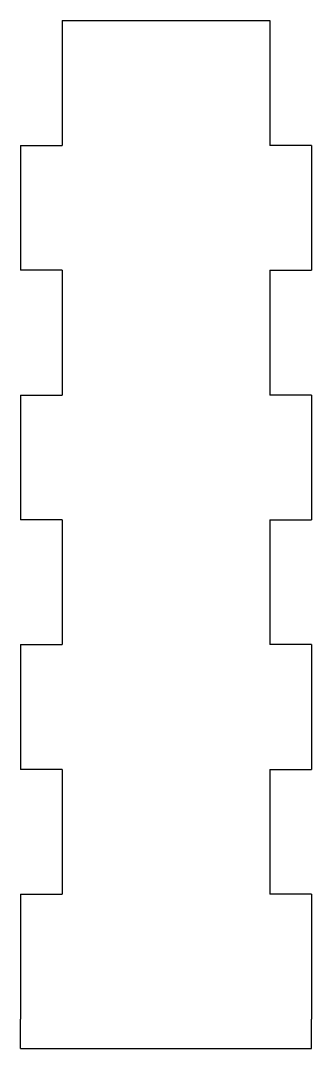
# Model space of a CAD drawing. Header units: inches. Extents: x 18 to 60, y 7 to 156.
import ezdxf

# ---------------------------------------------------------------- set-up
doc = ezdxf.new("R2010")
doc.units = ezdxf.units.IN
doc.header["$MEASUREMENT"] = 0

msp = doc.modelspace()

# ---------------------------------------------------------------- linework, layer by layer
for p, q in [((24.01, 155.7), (24.01, 137.7)), ((24.01, 155.7), (54.01, 155.7)), ((54.01, 155.7), (54.01, 137.7)), ((18.01, 137.7), (24.01, 137.7)), ((18.01, 137.7), (18.01, 119.7)), ((60.01, 137.7), (54.01, 137.7)), ((60.01, 137.7), (60.01, 119.7)), ((24.01, 119.7), (18.01, 119.7)), ((24.01, 119.7), (24.01, 101.7)), ((54.01, 119.7), (60.01, 119.7)), ((54.01, 119.7), (54.01, 101.7)), ((18.01, 101.7), (24.01, 101.7)), ((18.01, 101.7), (18.01, 83.7)), ((60.01, 101.7), (54.01, 101.7)), ((60.01, 101.7), (60.01, 83.7)), ((24.01, 83.7), (18.01, 83.7)), ((24.01, 83.7), (24.01, 65.7)), ((54.01, 83.7), (60.01, 83.7)), ((54.01, 83.7), (54.01, 65.7)), ((18.01, 65.7), (24.01, 65.7)), ((18.01, 65.7), (18.01, 47.7)), ((60.01, 65.7), (54.01, 65.7)), ((60.01, 65.7), (60.01, 47.7)), ((24.01, 47.7), (18.01, 47.7)), ((24.01, 47.7), (24.01, 29.7)), ((54.01, 47.7), (60.01, 47.7)), ((54.01, 47.7), (54.01, 29.7)), ((18.01, 29.7), (24.01, 29.7)), ((18.01, 29.7), (18.01, 11.7)), ((60.01, 29.7), (54.01, 29.7)), ((60.01, 29.7), (60.01, 11.7)), ((18.01, 7.47), (18.01, 11.7)), ((60.01, 7.47), (60.01, 11.7)), ((18.01, 7.47), (60.01, 7.47))]:
    msp.add_line(p, q)

doc.saveas('drawing.dxf')
